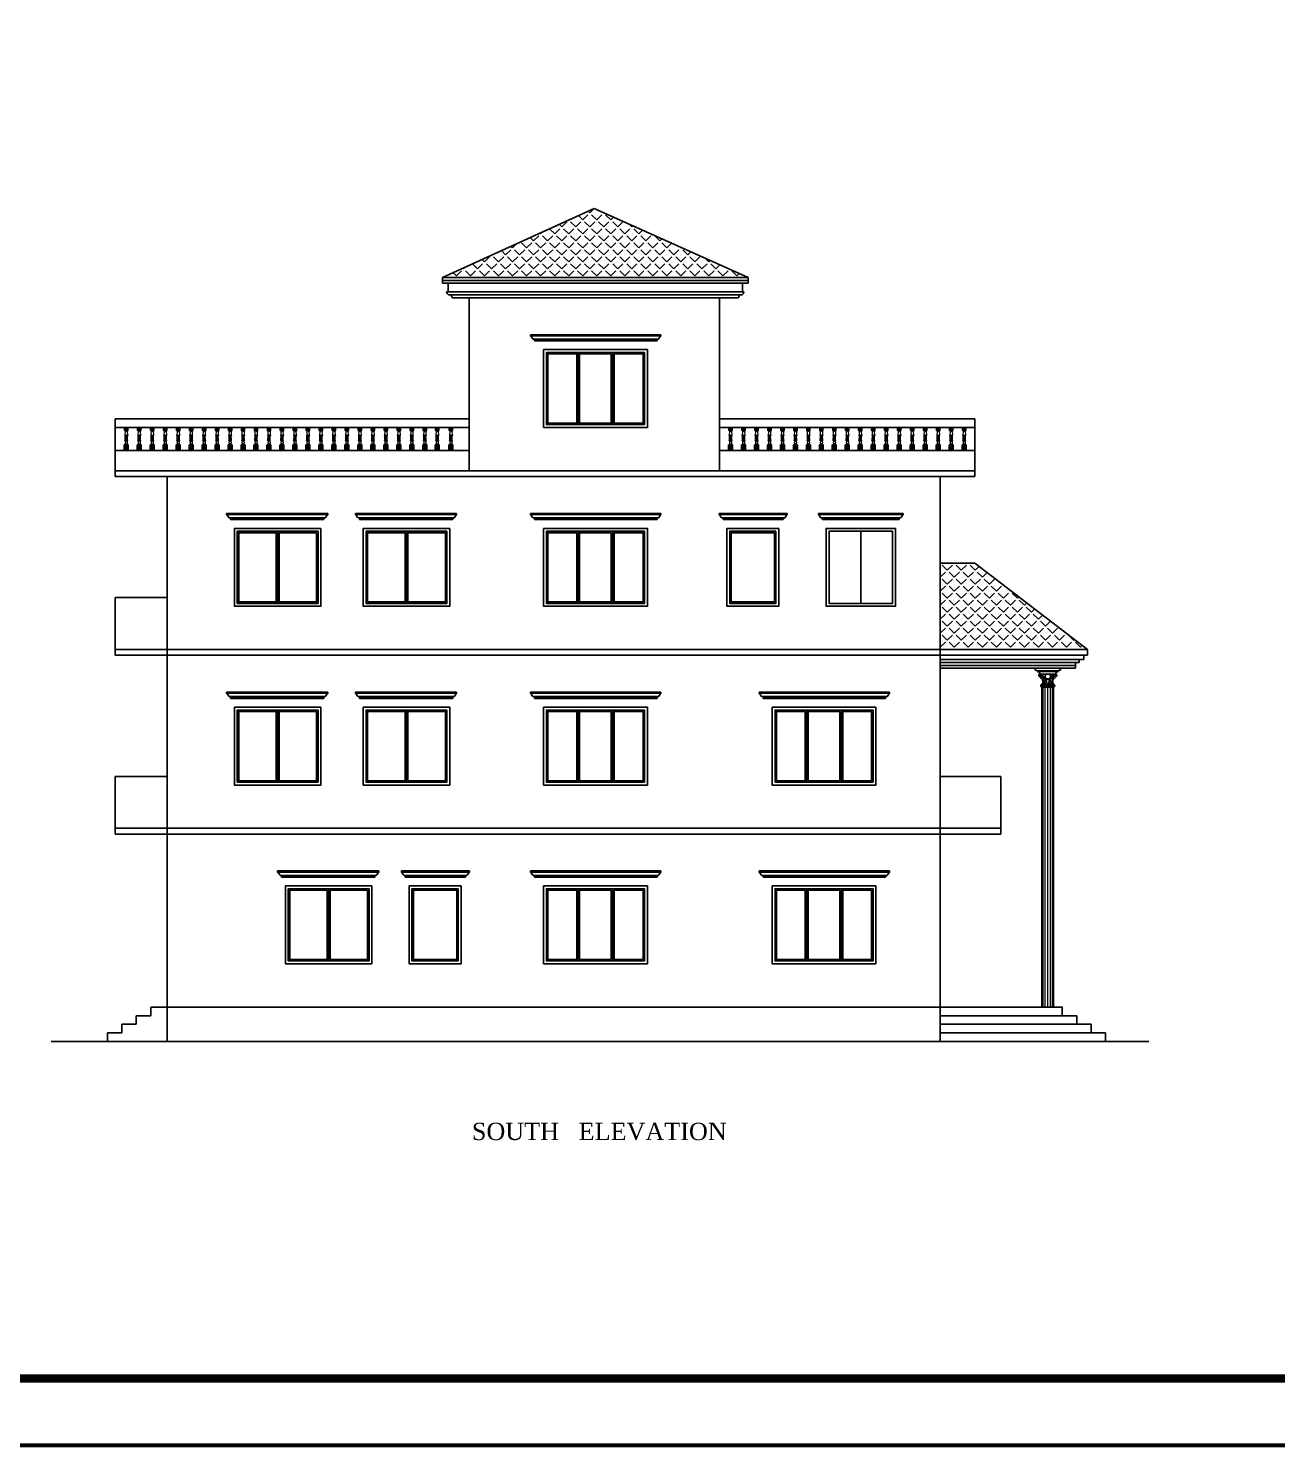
# Model space of a CAD drawing. Header units: inches. Extents: x 108286 to 1018414, y -1240248 to 57686.
# Drawn here: x 507718 to 508584, y -617441 to -616458 of the extents above; entities that cross this region are included whole.
import ezdxf

# ---------------------------------------------------------------- set-up
doc = ezdxf.new("R2010")
doc.units = ezdxf.units.IN
doc.header["$MEASUREMENT"] = 0
doc.linetypes.add('ACAD_ISO03W100', pattern=[30, 12, -18])
for name, color, linetype, lineweight in [('CORNICE', 150, 'Continuous', 20), ('ELEVATION', 31, 'Continuous', 25), ('HATCH', 255, 'Continuous', 18), ('plan elevation', 11, 'Continuous', 25), ('SHEETS', 7, 'Continuous', 60), ('TEXT', 231, 'Continuous', 20), ('win_in', 161, 'Continuous', 20)]:
    doc.layers.add(name, color=color, linetype=linetype, lineweight=lineweight)
doc.layers.add('exwall', color=1, linetype='Continuous')
doc.layers.add('Layer1', color=150, linetype='Continuous')
doc.styles.add('7 INCH str', font='times.ttf', dxfattribs={"height": 6})
pattern_1 = [(45, (931.701, -7233.915), (-4.86135912, 4.86135912), [5, -1.875]), (135, (931.701, -7233.915), (-4.86135912, -4.86135912), [5, -1.875])]

# ---------------------------------------------------------------- blocks, each defined once
blk = doc.blocks.new('handrail small')
at = {"linetype": 'ACAD_ISO03W100'}
for p, q in [((-0.25, 16), (-2.75, 16)), ((-2.75, 14), (-2.75, 16)), ((-2.75, 14), (-0.25, 14)), ((-2.68, 14.24), (-2.68, 15.75)), ((-2.6, 13.75), (-2.6, 14)), ((-2.35, 13.75), (-2.6, 13.75)), ((-2.56, 14.39), (-2.56, 15.63)), ((-1.5, 10.7), (-2.55, 10.7)), ((-1.5, 10.5), (-2.55, 10.5)), ((-2.36, 14.26), (-2.36, 15.79)), ((-2.35, 13.5), (-2.35, 13.75)), ((-2.35, 13.75), (-0.65, 13.75)), ((-2.1, 13.5), (-2.35, 13.5)), ((-2.31, 7), (-2.25, 10.5)), ((-2.24, 10.7), (-2.1, 13.5)), ((-2.17, 14.26), (-2.17, 15.58)), ((-2.17, 7), (-2.12, 10.18)), ((-1.5, 13.75), (-2.1, 13.75)), ((-1.5, 13.5), (-2.1, 13.5)), ((-1.98, 7), (-1.93, 9.94)), ((-1.92, 14.36), (-1.92, 15.52)), ((-1.73, 14.26), (-1.73, 15.58)), ((-1.51, 14.14), (-1.51, 15.75)), ((-1.5, 13.5), (-0.9, 13.5)), ((-1.5, 10.7), (-0.45, 10.7)), ((-1.5, 10.5), (-0.45, 10.5)), ((-1.27, 14.36), (-1.27, 15.6)), ((-1.24, 7), (-1.26, 9.96)), ((-1.08, 14.36), (-1.08, 15.52)), ((-0.9, 13.5), (-0.65, 13.5)), ((-0.9, 13.5), (-0.76, 10.7)), ((-0.83, 7), (-0.88, 9.89)), ((-0.83, 14.26), (-0.83, 15.58)), ((-0.69, 7), (-0.75, 10.5)), ((-0.65, 13.5), (-0.65, 13.75)), ((-0.65, 13.75), (-0.4, 13.75)), ((-0.64, 14.26), (-0.64, 15.79)), ((-0.44, 14.39), (-0.44, 15.63)), ((-0.4, 13.75), (-0.4, 14)), ((-0.32, 14.24), (-0.32, 15.75)), ((-0.25, 14), (-0.25, 16)), ((-3, 0), (-3, 4)), ((-3, 4), (0, 4)), ((-3, 0), (0, 0)), ((-2.5, 6.8), (-2.5, 7)), ((-2.5, 7), (-0.5, 7)), ((-2.5, 6.8), (-0.5, 6.8)), ((-2.5, 4.5), (-0.5, 4.5)), ((-2.5, 4), (-2.5, 4.5)), ((-1.77, 0.35), (-1.77, 3.85)), ((-1.76, 7), (-1.74, 9.6)), ((-1.02, 7), (-1.06, 9.82)), ((-0.5, 6.8), (-0.5, 7)), ((-0.5, 4), (-0.5, 4.5)), ((0, 0), (0, 4))]:
    blk.add_line(p, q, dxfattribs=at)
at = {"linetype": 'ACAD_ISO03W100', "lineweight": 9}
for p, q in [((-1.5, 9.92), (-1.5, 7)), ((-2.86, 0.75), (-2.86, 2.91)), ((-2.7, 0.69), (-2.7, 2.47)), ((-2.48, 0.47), (-2.48, 2.91)), ((-2.32, 0.2), (-2.32, 3.23)), ((-2.1, 0.36), (-2.1, 3.56)), ((-1.93, 0.37), (-1.93, 3.84)), ((-1.5, 0.14), (-1.5, 3.87)), ((-1.23, 0.3), (-1.23, 3.83)), ((-1.07, 0.28), (-1.07, 3.84)), ((-0.9, 0.26), (-0.9, 3.56)), ((-0.68, 0.2), (-0.68, 3.23)), ((-0.52, 0.47), (-0.52, 2.91)), ((-0.3, 0.69), (-0.3, 2.47)), ((-0.14, 0.75), (-0.14, 2.91))]:
    blk.add_line(p, q, dxfattribs=at)
at = {"linetype": 'ACAD_ISO03W100'}
for centre, radius, start, end in [((-2.55, 10.6), 0.1, 90, 270), ((-0.45, 10.6), 0.1, 270, 90), ((-2.94, 6.42), 1.06, 300.6415, 21.17152), ((-1.28, 5.61), 1.13, 185.43412, 258.5403), ((-1.72, 5.61), 1.13, 281.4597, 354.56588), ((-0.06, 6.42), 1.06, 158.82848, 239.3585)]:
    blk.add_arc(centre, radius, start, end, dxfattribs=at)

msp = doc.modelspace()

# ---------------------------------------------------------------- hatches: boundary and pattern name
at = {"layer": 'exwall', "ltscale": 15}
h = msp.add_hatch(dxfattribs=at)
h.set_pattern_fill('ANGLE', color=46, scale=25, angle=45, style=0)
h.set_pattern_definition(pattern_1)
h.paths.add_polyline_path([(508110.7, -616582.75), (508005.38, -616630.75), (508076.36, -616630.75), (508217.52, -616630.75)])
h = msp.add_hatch(dxfattribs=at)
h.set_pattern_fill('ANGLE', color=46, scale=25, angle=45, style=0)
h.set_pattern_definition(pattern_1)
h.paths.add_polyline_path([(508374.62, -616828.75), (508350.62, -616828.75), (508350.62, -616888.75), (508452.72, -616888.75)])

# ---------------------------------------------------------------- linework, layer by layer
at = {"layer": 'CORNICE'}
for p, q in [((508157, -616671.38), (508066.49, -616671.38)), ((508154.75, -616673.4), (508068.75, -616673.4)), ((508154.75, -616673.9), (508069.25, -616673.9)), ((507925.94, -616795.38), (507855.81, -616795.38)), ((507923.68, -616797.4), (507858.07, -616797.4)), ((507923.68, -616797.9), (507858.07, -616797.9)), ((508015.31, -616795.38), (507945.18, -616795.38)), ((508013.05, -616797.4), (507947.44, -616797.4)), ((508013.05, -616797.9), (507947.44, -616797.9)), ((508157, -616795.38), (508066.49, -616795.38)), ((508154.75, -616797.4), (508068.75, -616797.4)), ((508154.75, -616797.9), (508069.25, -616797.9)), ((508244.55, -616795.38), (508197.29, -616795.38)), ((508242.3, -616797.4), (508199.55, -616797.4)), ((508242.29, -616797.9), (508199.55, -616797.9)), ((508324.95, -616795.38), (508266.14, -616795.38)), ((508322.69, -616797.4), (508268.4, -616797.4)), ((508322.69, -616797.9), (508268.4, -616797.9)), ((507925.94, -616919.38), (507855.81, -616919.38)), ((507923.68, -616921.4), (507858.07, -616921.4)), ((508015.31, -616919.38), (507945.18, -616919.38)), ((508013.05, -616921.4), (507947.44, -616921.4)), ((508157, -616919.38), (508066.49, -616919.38)), ((508154.75, -616921.4), (508068.75, -616921.4)), ((508315.54, -616919.38), (508225.03, -616919.38)), ((508313.28, -616921.4), (508227.29, -616921.4)), ((507923.68, -616921.9), (507858.07, -616921.9)), ((508013.05, -616921.9), (507947.44, -616921.9)), ((508154.75, -616921.9), (508069.25, -616921.9)), ((508313.28, -616921.9), (508227.79, -616921.9)), ((507961.32, -617043.38), (507891.19, -617043.38)), ((507959.06, -617045.4), (507893.45, -617045.4)), ((507959.06, -617045.9), (507893.45, -617045.9)), ((508024.22, -617043.38), (507976.96, -617043.38)), ((508021.97, -617045.4), (507979.22, -617045.4)), ((508021.97, -617045.9), (507979.22, -617045.9)), ((508157, -617043.38), (508066.49, -617043.38)), ((508154.75, -617045.4), (508068.75, -617045.4)), ((508154.75, -617045.9), (508069.25, -617045.9)), ((508315.54, -617043.38), (508225.03, -617043.38)), ((508313.28, -617045.4), (508227.29, -617045.4)), ((508313.28, -617045.9), (508227.79, -617045.9))]:
    msp.add_line(p, q, dxfattribs=at)
at = {"layer": 'ELEVATION', "linetype": 'Continuous'}
for p, q in [((508157, -616670.38), (508066.49, -616670.38)), ((508066.49, -616671.38), (508066.49, -616670.38)), ((508066.49, -616671.38), (508066.49, -616670.38)), ((508068.75, -616673.4), (508068.75, -616673.9)), ((508069.25, -616673.9), (508068.75, -616673.9)), ((508069.25, -616673.9), (508069.25, -616674.65)), ((508069.25, -616674.65), (508154.25, -616674.65)), ((508153.5, -616674.65), (508154.25, -616674.65)), ((508154.25, -616673.9), (508154.75, -616673.9)), ((508154.25, -616673.9), (508154.25, -616674.65)), ((508154.75, -616673.4), (508154.75, -616673.9)), ((508157, -616671.38), (508157, -616670.38)), ((508157, -616671.38), (508157, -616670.38)), ((507925.94, -616794.38), (507855.81, -616794.38)), ((507855.81, -616795.38), (507855.81, -616794.38)), ((507855.81, -616795.38), (507855.81, -616794.38)), ((507858.07, -616797.4), (507858.07, -616797.9)), ((507858.57, -616797.9), (507858.07, -616797.9)), ((507858.57, -616797.9), (507858.57, -616798.65)), ((507858.57, -616798.65), (507923.18, -616798.65)), ((507922.44, -616798.65), (507923.18, -616798.65)), ((507923.18, -616797.9), (507923.68, -616797.9)), ((507923.18, -616797.9), (507923.18, -616798.65)), ((507923.68, -616797.4), (507923.68, -616797.9)), ((507925.94, -616795.38), (507925.94, -616794.38)), ((507925.94, -616795.38), (507925.94, -616794.38)), ((508015.31, -616794.38), (507945.18, -616794.38)), ((507945.18, -616795.38), (507945.18, -616794.38)), ((507945.18, -616795.38), (507945.18, -616794.38)), ((507947.44, -616797.4), (507947.44, -616797.9)), ((507947.94, -616797.9), (507947.44, -616797.9)), ((507947.94, -616797.9), (507947.94, -616798.65)), ((507947.94, -616798.65), (508012.55, -616798.65)), ((508011.81, -616798.65), (508012.55, -616798.65)), ((508012.55, -616797.9), (508013.05, -616797.9)), ((508012.55, -616797.9), (508012.55, -616798.65)), ((508013.05, -616797.4), (508013.05, -616797.9)), ((508015.31, -616795.38), (508015.31, -616794.38)), ((508015.31, -616795.38), (508015.31, -616794.38)), ((508157, -616794.38), (508066.49, -616794.38)), ((508066.49, -616795.38), (508066.49, -616794.38)), ((508066.49, -616795.38), (508066.49, -616794.38)), ((508068.75, -616797.4), (508068.75, -616797.9)), ((508069.25, -616797.9), (508068.75, -616797.9)), ((508069.25, -616797.9), (508069.25, -616798.65)), ((508069.25, -616798.65), (508154.25, -616798.65)), ((508153.5, -616798.65), (508154.25, -616798.65)), ((508154.25, -616797.9), (508154.75, -616797.9)), ((508154.25, -616797.9), (508154.25, -616798.65)), ((508154.75, -616797.4), (508154.75, -616797.9)), ((508157, -616795.38), (508157, -616794.38)), ((508157, -616795.38), (508157, -616794.38)), ((508244.55, -616794.38), (508197.29, -616794.38)), ((508197.29, -616795.38), (508197.29, -616794.38)), ((508197.29, -616795.38), (508197.29, -616794.38)), ((508199.55, -616797.4), (508199.55, -616797.9)), ((508200.05, -616797.9), (508199.55, -616797.9)), ((508200.05, -616797.9), (508200.05, -616798.65)), ((508200.05, -616798.65), (508241.79, -616798.65)), ((508241.05, -616798.65), (508241.79, -616798.65)), ((508241.79, -616797.9), (508242.29, -616797.9)), ((508241.79, -616797.9), (508241.79, -616798.65)), ((508242.29, -616797.4), (508242.29, -616797.9)), ((508244.55, -616795.38), (508244.55, -616794.38)), ((508244.55, -616795.38), (508244.55, -616794.38)), ((508324.95, -616794.38), (508266.14, -616794.38)), ((508266.14, -616795.38), (508266.14, -616794.38)), ((508266.14, -616795.38), (508266.14, -616794.38)), ((508268.4, -616797.4), (508268.4, -616797.9)), ((508268.9, -616797.9), (508268.4, -616797.9)), ((508268.9, -616797.9), (508268.9, -616798.65)), ((508268.9, -616798.65), (508322.19, -616798.65)), ((508321.45, -616798.65), (508322.19, -616798.65)), ((508322.19, -616797.9), (508322.69, -616797.9)), ((508322.19, -616797.9), (508322.19, -616798.65)), ((508322.69, -616797.4), (508322.69, -616797.9)), ((508324.95, -616795.38), (508324.95, -616794.38)), ((508324.95, -616795.38), (508324.95, -616794.38)), ((507925.94, -616918.38), (507855.81, -616918.38)), ((507855.81, -616919.38), (507855.81, -616918.38)), ((507855.81, -616919.38), (507855.81, -616918.38)), ((507858.07, -616921.4), (507858.07, -616921.9)), ((507923.68, -616921.4), (507923.68, -616921.9)), ((507925.94, -616919.38), (507925.94, -616918.38)), ((507925.94, -616919.38), (507925.94, -616918.38)), ((508015.31, -616918.38), (507945.18, -616918.38)), ((507945.18, -616919.38), (507945.18, -616918.38)), ((507945.18, -616919.38), (507945.18, -616918.38)), ((507947.44, -616921.4), (507947.44, -616921.9)), ((508013.05, -616921.4), (508013.05, -616921.9)), ((508015.31, -616919.38), (508015.31, -616918.38)), ((508015.31, -616919.38), (508015.31, -616918.38)), ((508157, -616918.38), (508066.49, -616918.38)), ((508066.49, -616919.38), (508066.49, -616918.38)), ((508066.49, -616919.38), (508066.49, -616918.38)), ((508068.75, -616921.4), (508068.75, -616921.9)), ((508154.75, -616921.4), (508154.75, -616921.9)), ((508157, -616919.38), (508157, -616918.38)), ((508157, -616919.38), (508157, -616918.38)), ((508315.54, -616918.38), (508225.03, -616918.38)), ((508225.03, -616919.38), (508225.03, -616918.38)), ((508225.03, -616919.38), (508225.03, -616918.38)), ((508227.29, -616921.4), (508227.29, -616921.9)), ((508313.28, -616921.4), (508313.28, -616921.9)), ((508315.54, -616919.38), (508315.54, -616918.38)), ((508315.54, -616919.38), (508315.54, -616918.38)), ((507858.57, -616921.9), (507858.07, -616921.9)), ((507858.57, -616921.9), (507858.57, -616922.65)), ((507858.57, -616922.65), (507923.18, -616922.65)), ((507922.44, -616922.65), (507923.18, -616922.65)), ((507923.18, -616921.9), (507923.68, -616921.9)), ((507923.18, -616921.9), (507923.18, -616922.65)), ((507947.94, -616921.9), (507947.44, -616921.9)), ((507947.94, -616921.9), (507947.94, -616922.65)), ((507947.94, -616922.65), (508012.55, -616922.65)), ((508011.81, -616922.65), (508012.55, -616922.65)), ((508012.55, -616921.9), (508013.05, -616921.9)), ((508012.55, -616921.9), (508012.55, -616922.65)), ((508069.25, -616921.9), (508068.75, -616921.9)), ((508069.25, -616921.9), (508069.25, -616922.65)), ((508069.25, -616922.65), (508154.25, -616922.65)), ((508153.5, -616922.65), (508154.25, -616922.65)), ((508154.25, -616921.9), (508154.75, -616921.9)), ((508154.25, -616921.9), (508154.25, -616922.65)), ((508227.79, -616921.9), (508227.29, -616921.9)), ((508227.79, -616921.9), (508227.79, -616922.65)), ((508227.79, -616922.65), (508312.78, -616922.65)), ((508312.04, -616922.65), (508312.78, -616922.65)), ((508312.78, -616921.9), (508313.28, -616921.9)), ((508312.78, -616921.9), (508312.78, -616922.65)), ((507961.32, -617042.38), (507891.19, -617042.38)), ((507891.19, -617043.38), (507891.19, -617042.38)), ((507891.19, -617043.38), (507891.19, -617042.38)), ((507893.45, -617045.4), (507893.45, -617045.9)), ((507893.95, -617045.9), (507893.45, -617045.9)), ((507893.95, -617045.9), (507893.95, -617046.65)), ((507893.95, -617046.65), (507958.56, -617046.65)), ((507957.82, -617046.65), (507958.56, -617046.65)), ((507958.56, -617045.9), (507959.06, -617045.9)), ((507958.56, -617045.9), (507958.56, -617046.65)), ((507959.06, -617045.4), (507959.06, -617045.9)), ((507961.32, -617043.38), (507961.32, -617042.38)), ((507961.32, -617043.38), (507961.32, -617042.38)), ((508024.22, -617042.38), (507976.96, -617042.38)), ((507976.96, -617043.38), (507976.96, -617042.38)), ((507976.96, -617043.38), (507976.96, -617042.38)), ((507979.22, -617045.4), (507979.22, -617045.9)), ((507979.72, -617045.9), (507979.22, -617045.9)), ((507979.72, -617045.9), (507979.72, -617046.65)), ((507979.72, -617046.65), (508021.47, -617046.65)), ((508020.72, -617046.65), (508021.47, -617046.65)), ((508021.47, -617045.9), (508021.97, -617045.9)), ((508021.47, -617045.9), (508021.47, -617046.65)), ((508021.97, -617045.4), (508021.97, -617045.9)), ((508024.22, -617043.38), (508024.22, -617042.38)), ((508024.22, -617043.38), (508024.22, -617042.38)), ((508157, -617042.38), (508066.49, -617042.38)), ((508066.49, -617043.38), (508066.49, -617042.38)), ((508066.49, -617043.38), (508066.49, -617042.38)), ((508068.75, -617045.4), (508068.75, -617045.9)), ((508069.25, -617045.9), (508068.75, -617045.9)), ((508069.25, -617045.9), (508069.25, -617046.65)), ((508069.25, -617046.65), (508154.25, -617046.65)), ((508153.5, -617046.65), (508154.25, -617046.65)), ((508154.25, -617045.9), (508154.75, -617045.9)), ((508154.25, -617045.9), (508154.25, -617046.65)), ((508154.75, -617045.4), (508154.75, -617045.9)), ((508157, -617043.38), (508157, -617042.38)), ((508157, -617043.38), (508157, -617042.38)), ((508315.54, -617042.38), (508225.03, -617042.38)), ((508225.03, -617043.38), (508225.03, -617042.38)), ((508225.03, -617043.38), (508225.03, -617042.38)), ((508227.29, -617045.4), (508227.29, -617045.9)), ((508227.79, -617045.9), (508227.29, -617045.9)), ((508227.79, -617045.9), (508227.79, -617046.65)), ((508227.79, -617046.65), (508312.78, -617046.65)), ((508312.04, -617046.65), (508312.78, -617046.65)), ((508312.78, -617045.9), (508313.28, -617045.9)), ((508312.78, -617045.9), (508312.78, -617046.65)), ((508313.28, -617045.4), (508313.28, -617045.9)), ((508315.54, -617043.38), (508315.54, -617042.38)), ((508315.54, -617043.38), (508315.54, -617042.38))]:
    msp.add_line(p, q, dxfattribs=at)
for centre, start, end in [((508066.24, -616672.64), 11.637, 78.363), ((508068.75, -616672.12), 191.637, 270), ((508154.75, -616672.12), 270, 348.363), ((508157.26, -616672.64), 101.637, 168.363), ((507855.55, -616796.64), 11.637, 78.363), ((507858.07, -616796.12), 191.637, 270), ((507923.68, -616796.12), 270, 348.363), ((507926.2, -616796.64), 101.637, 168.363), ((507944.92, -616796.64), 11.637, 78.363), ((507947.44, -616796.12), 191.637, 270), ((508013.05, -616796.12), 270, 348.363), ((508015.57, -616796.64), 101.637, 168.363), ((508066.24, -616796.64), 11.637, 78.363), ((508068.75, -616796.12), 191.637, 270), ((508154.75, -616796.12), 270, 348.363), ((508157.26, -616796.64), 101.637, 168.363), ((508197.03, -616796.64), 11.637, 78.363), ((508199.55, -616796.12), 191.637, 270), ((508242.29, -616796.12), 270, 348.363), ((508244.81, -616796.64), 101.637, 168.363), ((508265.88, -616796.64), 11.637, 78.363), ((508268.4, -616796.12), 191.637, 270), ((508322.69, -616796.12), 270, 348.363), ((508325.21, -616796.64), 101.637, 168.363), ((507855.55, -616920.64), 11.637, 78.363), ((507858.07, -616920.12), 191.637, 270), ((507923.68, -616920.12), 270, 348.363), ((507926.2, -616920.64), 101.637, 168.363), ((507944.92, -616920.64), 11.637, 78.363), ((507947.44, -616920.12), 191.637, 270), ((508013.05, -616920.12), 270, 348.363), ((508015.57, -616920.64), 101.637, 168.363), ((508066.24, -616920.64), 11.637, 78.363), ((508068.75, -616920.12), 191.637, 270), ((508154.75, -616920.12), 270, 348.363), ((508157.26, -616920.64), 101.637, 168.363), ((508224.77, -616920.64), 11.637, 78.363), ((508227.29, -616920.12), 191.637, 270), ((508313.28, -616920.12), 270, 348.363), ((508315.8, -616920.64), 101.637, 168.363), ((507890.93, -617044.64), 11.637, 78.363), ((507893.45, -617044.12), 191.637, 270), ((507959.06, -617044.12), 270, 348.363), ((507961.58, -617044.64), 101.637, 168.363), ((507976.7, -617044.64), 11.637, 78.363), ((507979.22, -617044.12), 191.637, 270), ((508021.97, -617044.12), 270, 348.363), ((508024.48, -617044.64), 101.637, 168.363), ((508066.24, -617044.64), 11.637, 78.363), ((508068.75, -617044.12), 191.637, 270), ((508154.75, -617044.12), 270, 348.363), ((508157.26, -617044.64), 101.637, 168.363), ((508224.77, -617044.64), 11.637, 78.363), ((508227.29, -617044.12), 191.637, 270), ((508313.28, -617044.12), 270, 348.363), ((508315.8, -617044.64), 101.637, 168.363)]:
    msp.add_arc(centre, 1.29, start, end, dxfattribs=at)
at = {"layer": 'exwall', "color": 7, "ltscale": 15}
for p, q in [((508110.7, -616582.75), (508005.38, -616630.75)), ((508110.7, -616582.75), (508217.52, -616630.75)), ((508076.36, -616630.75), (508005.38, -616630.75)), ((508005.38, -616634.75), (508005.38, -616630.75)), ((508217.52, -616632.75), (508005.38, -616632.75)), ((508076.36, -616632.75), (508005.38, -616632.75)), ((508217.52, -616634.75), (508005.38, -616634.75)), ((508076.36, -616634.75), (508005.38, -616634.75)), ((508009.33, -616640.75), (508009.33, -616634.75)), ((508217.52, -616630.75), (508014.82, -616630.75)), ((508213.57, -616640.75), (508213.57, -616634.75)), ((508217.52, -616634.75), (508217.52, -616630.75)), ((508214.52, -616640.75), (508008.38, -616640.75)), ((508214.52, -616640.75), (508008.38, -616640.75)), ((508076.36, -616640.75), (508008.38, -616640.75)), ((508213.14, -616642.75), (508009.76, -616642.75)), ((508076.36, -616642.75), (508009.76, -616642.75)), ((508210.34, -616644.75), (508012.56, -616644.75)), ((508210.34, -616644.75), (508022, -616644.75)), ((508023.87, -616644.75), (508023.87, -616764.75)), ((508197.62, -616644.75), (508197.62, -616764.75)), ((507838.62, -616728.75), (507778.62, -616728.75)), ((507778.62, -616768.75), (507778.62, -616728.75)), ((508023.87, -616728.75), (507814.62, -616728.75)), ((508374.62, -616728.75), (508197.62, -616728.75)), ((508374.62, -616768.75), (508374.62, -616728.75)), ((507778.62, -616734.75), (508023.87, -616734.75)), ((508197.62, -616734.75), (508374.62, -616734.75)), ((507778.62, -616750.75), (508023.87, -616750.75)), ((508197.62, -616750.75), (508374.62, -616750.75)), ((508374.62, -616764.75), (507778.62, -616764.75)), ((508374.62, -616768.75), (507778.62, -616768.75)), ((507814.62, -617016.75), (507814.62, -616768.75)), ((508350.62, -617160.75), (508350.62, -616768.75)), ((508374.62, -616828.75), (508350.62, -616828.75)), ((508374.62, -616828.75), (508452.72, -616888.75)), ((507814.62, -616852.75), (507778.62, -616852.75)), ((507778.62, -616892.75), (507778.62, -616852.75)), ((508452.72, -616888.75), (507778.62, -616888.75)), ((508197.46, -616888.75), (508024.35, -616888.75)), ((508452.72, -616892.75), (508452.72, -616888.75)), ((508452.72, -616892.75), (507778.62, -616892.75)), ((507814.62, -616976.75), (507814.62, -616892.75)), ((508450.11, -616895.75), (508350.62, -616895.75)), ((508446.86, -616897.75), (508350.62, -616897.75)), ((508444.31, -616899.75), (508350.62, -616899.75)), ((508444.31, -616901.75), (508350.62, -616901.75)), ((508444.31, -616897.75), (508444.31, -616899.75)), ((508444.31, -616899.75), (508444.31, -616901.75)), ((508446.86, -616895.75), (508446.86, -616897.75)), ((508450.11, -616892.75), (508450.11, -616895.75)), ((507814.62, -616976.75), (507778.62, -616976.75)), ((507778.62, -617016.75), (507778.62, -616976.75)), ((508392.62, -616976.75), (508350.62, -616976.75)), ((508392.62, -617016.75), (508392.62, -616976.75)), ((508350.62, -617012.75), (507778.62, -617012.75)), ((508350.62, -617016.75), (507778.62, -617016.75)), ((507814.62, -617160.75), (507814.62, -617016.75)), ((508392.62, -617012.75), (508192.52, -617012.75)), ((508392.62, -617016.75), (508192.52, -617016.75)), ((508435.26, -617136.75), (507803.16, -617136.75)), ((507803.16, -617142.75), (507803.16, -617136.75)), ((507803.16, -617136.75), (507803.16, -617142.75)), ((508435.26, -617136.71), (508435.26, -617142.75)), ((507793.16, -617142.75), (507793.16, -617148.75)), ((507793.16, -617142.75), (507803.16, -617142.75)), ((508445.26, -617142.75), (508350.62, -617142.75)), ((508445.26, -617142.75), (508445.26, -617148.75)), ((507773.16, -617154.75), (507773.16, -617160.75)), ((507773.16, -617154.75), (507783.16, -617154.75)), ((507783.16, -617148.75), (507783.16, -617154.75)), ((507783.16, -617148.75), (507793.16, -617148.75)), ((508455.26, -617148.75), (508350.62, -617148.75)), ((508465.26, -617154.75), (508350.62, -617154.75)), ((508455.26, -617148.75), (508455.26, -617154.75)), ((508465.26, -617154.75), (508465.26, -617160.75)), ((508495.29, -617160.75), (507734.14, -617160.75))]:
    msp.add_line(p, q, dxfattribs=at)
at = {"layer": 'exwall', "color": 3, "ltscale": 15}
for p, q in [((508197.62, -616644.75), (508023.87, -616644.75)), ((508392.62, -616976.75), (508350.62, -616976.75))]:
    msp.add_line(p, q, dxfattribs=at)
at = {"layer": 'exwall', "color": 27, "ltscale": 15}
for p, q in [((508147.53, -616680.75), (508075.53, -616680.75)), ((508075.53, -616734.75), (508075.53, -616680.75)), ((508147.53, -616680.75), (508075.53, -616680.75)), ((508075.53, -616734.75), (508075.53, -616680.75)), ((508147.53, -616734.75), (508147.53, -616680.75)), ((508147.53, -616680.75), (508147.53, -616734.75)), ((508147.53, -616734.75), (508075.53, -616734.75)), ((508147.53, -616734.75), (508075.53, -616734.75)), ((507861.18, -616858.75), (507861.18, -616804.75)), ((507921.18, -616804.75), (507861.18, -616804.75)), ((507921.18, -616858.75), (507921.18, -616804.75)), ((507950.55, -616858.75), (507950.55, -616804.75)), ((508010.55, -616804.75), (507950.55, -616804.75)), ((508010.55, -616858.75), (508010.55, -616804.75)), ((508147.53, -616804.75), (508075.53, -616804.75)), ((508075.53, -616858.75), (508075.53, -616804.75)), ((508147.53, -616804.75), (508075.53, -616804.75)), ((508075.53, -616858.75), (508075.53, -616804.75)), ((508147.53, -616858.75), (508147.53, -616804.75)), ((508147.53, -616804.75), (508147.53, -616858.75)), ((508202.66, -616858.75), (508202.66, -616804.75)), ((508202.66, -616804.75), (508238.66, -616804.75)), ((508271.51, -616858.75), (508271.51, -616804.75)), ((508271.51, -616804.75), (508319.51, -616804.75)), ((508271.51, -616804.75), (508271.51, -616858.75)), ((508319.51, -616858.75), (508319.51, -616804.75)), ((507921.18, -616858.75), (507861.18, -616858.75)), ((508010.55, -616858.75), (507950.55, -616858.75)), ((508147.53, -616858.75), (508075.53, -616858.75)), ((508147.53, -616858.75), (508075.53, -616858.75)), ((508271.51, -616858.75), (508319.51, -616858.75)), ((507861.18, -616982.75), (507861.18, -616928.75)), ((507921.18, -616928.75), (507861.18, -616928.75)), ((507921.18, -616982.75), (507921.18, -616928.75)), ((507950.55, -616982.75), (507950.55, -616928.75)), ((508010.55, -616928.75), (507950.55, -616928.75)), ((508010.55, -616982.75), (508010.55, -616928.75)), ((508147.53, -616928.75), (508075.53, -616928.75)), ((508075.53, -616982.75), (508075.53, -616928.75)), ((508147.53, -616928.75), (508075.53, -616928.75)), ((508075.53, -616982.75), (508075.53, -616928.75)), ((508147.53, -616982.75), (508147.53, -616928.75)), ((508147.53, -616928.75), (508147.53, -616982.75)), ((508306.06, -616928.75), (508234.06, -616928.75)), ((508234.06, -616982.75), (508234.06, -616928.75)), ((508306.06, -616928.75), (508306.06, -616982.75)), ((507921.18, -616982.75), (507861.18, -616982.75)), ((508010.55, -616982.75), (507950.55, -616982.75)), ((508147.53, -616982.75), (508075.53, -616982.75)), ((508147.53, -616982.75), (508075.53, -616982.75)), ((508306.06, -616982.75), (508234.06, -616982.75)), ((507982.33, -617052.75), (507982.33, -617106.75)), ((507982.33, -617052.75), (508018.33, -617052.75)), ((507982.33, -617106.75), (507982.33, -617052.75)), ((507982.33, -617052.75), (508018.33, -617052.75)), ((508018.33, -617052.75), (508018.33, -617106.75)), ((508147.53, -617052.75), (508075.53, -617052.75)), ((508075.53, -617106.75), (508075.53, -617052.75)), ((508147.53, -617052.75), (508075.53, -617052.75)), ((508075.53, -617106.75), (508075.53, -617052.75)), ((508147.53, -617106.75), (508147.53, -617052.75)), ((508147.53, -617052.75), (508147.53, -617106.75)), ((508306.06, -617052.75), (508234.06, -617052.75)), ((508234.06, -617106.75), (508234.06, -617052.75)), ((508306.06, -617052.75), (508306.06, -617106.75)), ((507982.33, -617106.75), (508018.33, -617106.75)), ((508147.53, -617106.75), (508075.53, -617106.75)), ((508147.53, -617106.75), (508075.53, -617106.75)), ((508306.06, -617106.75), (508234.06, -617106.75))]:
    msp.add_line(p, q, dxfattribs=at)
at = {"layer": 'exwall', "color": 7, "ltscale": 15}
for points in [[(508009.76, -616642.75), (508009.38, -616642.24), (508008.85, -616642.53), (508008.38, -616640.75)], [(508011.38, -616642.75), (508011.71, -616643.78), (508012.03, -616644.8), (508012.65, -616644.75)], [(508211.52, -616642.75), (508211.19, -616643.78), (508210.86, -616644.8), (508210.25, -616644.75)], [(508213.14, -616642.75), (508213.51, -616642.24), (508214.05, -616642.53), (508214.52, -616640.75)]]:
    msp.add_open_spline(points, degree=3, dxfattribs=at)
at = {"layer": 'HATCH'}
for p, q in [((508422.06, -617136.71), (508422.06, -616914.79)), ((508423.41, -617136.71), (508423.41, -616914.79)), ((508425.21, -617136.71), (508425.21, -616914.79)), ((508427.01, -617136.71), (508427.01, -616914.79)), ((508428.36, -617136.71), (508428.36, -616914.79))]:
    msp.add_line(p, q, dxfattribs=at)
for points in [[(508420.2, -616907.49), (508421.18, -616907.57), (508421.65, -616908.09), (508421.94, -616908.47), (508422.18, -616909.52), (508422.37, -616910.61), (508422.27, -616911.37), (508422.32, -616912.04), (508422.56, -616912.56), (508422.7, -616912.94), (508422.75, -616912.99)], [(508420.2, -616907.49), (508421.18, -616907.57), (508421.65, -616908.09), (508421.94, -616908.47), (508422.18, -616909.52), (508422.37, -616910.61), (508422.27, -616911.37), (508422.32, -616912.04), (508422.56, -616912.56), (508422.7, -616912.94), (508422.75, -616912.99)], [(508423.75, -616910.61), (508423.27, -616910.42), (508422.84, -616910.61), (508422.46, -616911.09), (508422.46, -616911.71), (508422.51, -616912.04), (508422.7, -616912.32), (508422.99, -616912.75), (508423.18, -616912.9), (508423.23, -616912.9), (508423.25, -616912.99)], [(508423.75, -616910.61), (508423.27, -616910.42), (508422.85, -616910.61), (508422.46, -616911.09), (508422.46, -616911.71), (508422.51, -616912.04), (508422.7, -616912.32), (508422.99, -616912.75), (508423.18, -616912.9), (508423.23, -616912.9), (508423.25, -616912.99)], [(508423.58, -616911.03), (508423.28, -616910.91), (508423.13, -616910.98), (508422.91, -616911.25), (508422.91, -616911.67), (508422.94, -616911.87), (508423.08, -616912.08), (508423.32, -616912.44), (508423.63, -616912.67), (508423.69, -616912.87)], [(508423.58, -616911.03), (508423.28, -616910.91), (508423.13, -616910.98), (508422.91, -616911.25), (508422.91, -616911.67), (508422.94, -616911.87), (508423.08, -616912.08), (508423.32, -616912.44), (508423.63, -616912.67), (508423.69, -616912.87)], [(508426.65, -616910.61), (508427.13, -616910.42), (508427.56, -616910.61), (508427.94, -616911.09), (508427.94, -616911.71), (508427.89, -616912.04), (508427.7, -616912.32), (508427.41, -616912.75), (508427.22, -616912.9), (508427.17, -616912.9), (508427.15, -616912.99)], [(508426.65, -616910.61), (508427.13, -616910.42), (508427.56, -616910.61), (508427.94, -616911.09), (508427.94, -616911.71), (508427.89, -616912.04), (508427.7, -616912.32), (508427.41, -616912.75), (508427.22, -616912.9), (508427.17, -616912.9), (508427.15, -616912.99)], [(508426.82, -616911.03), (508427.12, -616910.91), (508427.27, -616910.98), (508427.49, -616911.25), (508427.49, -616911.67), (508427.46, -616911.87), (508427.32, -616912.08), (508427.08, -616912.44), (508426.77, -616912.67), (508426.71, -616912.87)], [(508426.82, -616911.03), (508427.12, -616910.91), (508427.27, -616910.98), (508427.49, -616911.25), (508427.49, -616911.67), (508427.46, -616911.87), (508427.32, -616912.08), (508427.08, -616912.44), (508426.77, -616912.67), (508426.71, -616912.87)], [(508430.2, -616907.49), (508429.22, -616907.57), (508428.75, -616908.09), (508428.46, -616908.47), (508428.22, -616909.52), (508428.03, -616910.61), (508428.13, -616911.37), (508428.08, -616912.04), (508427.84, -616912.56), (508427.7, -616912.94), (508427.65, -616912.99)], [(508430.2, -616907.49), (508429.22, -616907.57), (508428.75, -616908.09), (508428.46, -616908.47), (508428.22, -616909.52), (508428.03, -616910.61), (508428.13, -616911.37), (508428.08, -616912.04), (508427.84, -616912.56), (508427.7, -616912.94), (508427.65, -616912.99)]]:
    msp.add_lwpolyline(points, dxfattribs=at)
msp.add_circle((508425.2, -616907.45), 1.66, dxfattribs=at)
msp.add_circle((508425.2, -616907.45), 1.66, dxfattribs=at)
for centre, radius, start, end in [((508419.8, -616906.7), 0.9, 90, 0.72763), ((508419.8, -616906.7), 0.45, 47.80287, 270), ((508419.8, -616906.7), 0.45, 47.80287, 270), ((508417.05, -616912.98), 7.7, 359.9354, 69.08165), ((508417.06, -616912.98), 7.7, 359.9354, 69.08165), ((508416.89, -616913.04), 7.41, 0.26478, 64.31571), ((508416.89, -616913.04), 7.41, 0.26478, 64.31571), ((508425.2, -616907.45), 2.11, 168.03667, 11.96333), ((508425.2, -616907.45), 2.11, 168.03667, 11.96333), ((508433.68, -616913.09), 8.03, 114.69859, 179.30389), ((508433.68, -616913.09), 8.03, 114.69859, 179.30389), ((508433.51, -616913.04), 7.41, 115.68429, 179.73522), ((508433.51, -616913.04), 7.41, 115.68429, 179.73522), ((508428.05, -616907.04), 1.24, 25.00319, 196.3819), ((508428.05, -616907.04), 1.24, 25.00319, 196.3819), ((508428.15, -616907.03), 0.887, 24.37471, 197.14737), ((508428.15, -616907.03), 0.887, 24.37471, 197.14737), ((508430.6, -616906.7), 0.45, 270, 132.19713), ((508430.6, -616906.7), 0.45, 270, 132.19713)]:
    msp.add_arc(centre, radius, start, end, dxfattribs=at)
at = {"layer": 'Layer1', "color": 167, "ltscale": 15}
for p, q in [((508147.53, -616680.75), (508075.53, -616680.75)), ((508075.53, -616680.75), (508075.53, -616734.75)), ((508147.53, -616734.75), (508147.53, -616680.75)), ((508147.53, -616734.75), (508075.53, -616734.75)), ((507921.18, -616804.75), (507861.18, -616804.75)), ((507861.18, -616858.75), (507861.18, -616804.75)), ((507863.18, -616806.75), (507919.18, -616806.75)), ((507891.18, -616806.75), (507891.18, -616856.75)), ((507921.18, -616858.75), (507921.18, -616804.75)), ((508010.55, -616804.75), (507950.55, -616804.75)), ((507950.55, -616858.75), (507950.55, -616804.75)), ((507952.55, -616806.75), (508008.55, -616806.75)), ((507980.55, -616806.75), (507980.55, -616856.75)), ((508010.55, -616858.75), (508010.55, -616804.75)), ((508147.53, -616804.75), (508075.53, -616804.75)), ((508075.53, -616804.75), (508075.53, -616858.75)), ((508147.53, -616858.75), (508147.53, -616804.75)), ((508238.66, -616858.75), (508238.66, -616804.75)), ((508295.51, -616856.75), (508295.51, -616806.75)), ((508319.51, -616804.75), (508319.51, -616858.75)), ((507921.18, -616858.75), (507861.18, -616858.75)), ((508010.55, -616858.75), (507950.55, -616858.75)), ((508147.53, -616858.75), (508075.53, -616858.75)), ((508202.66, -616858.75), (508238.66, -616858.75)), ((508271.51, -616858.75), (508319.51, -616858.75)), ((507921.18, -616928.75), (507861.18, -616928.75)), ((507861.18, -616982.75), (507861.18, -616928.75)), ((507863.18, -616930.75), (507919.18, -616930.75)), ((507891.18, -616930.75), (507891.18, -616980.75)), ((507921.18, -616982.75), (507921.18, -616928.75)), ((508010.55, -616928.75), (507950.55, -616928.75)), ((507950.55, -616982.75), (507950.55, -616928.75)), ((507952.55, -616930.75), (508008.55, -616930.75)), ((507980.55, -616930.75), (507980.55, -616980.75)), ((508010.55, -616982.75), (508010.55, -616928.75)), ((508147.53, -616928.75), (508075.53, -616928.75)), ((508075.53, -616928.75), (508075.53, -616982.75)), ((508147.53, -616982.75), (508147.53, -616928.75)), ((508306.06, -616928.75), (508234.06, -616928.75)), ((508234.06, -616928.75), (508234.06, -616982.75)), ((508306.06, -616982.75), (508306.06, -616928.75)), ((507921.18, -616982.75), (507861.18, -616982.75)), ((508010.55, -616982.75), (507950.55, -616982.75)), ((508147.53, -616982.75), (508075.53, -616982.75)), ((508306.06, -616982.75), (508234.06, -616982.75)), ((507956.56, -617052.75), (507896.56, -617052.75)), ((507896.56, -617106.75), (507896.56, -617052.75)), ((507898.56, -617054.75), (507954.56, -617054.75)), ((507926.56, -617054.75), (507926.56, -617104.75)), ((507956.56, -617106.75), (507956.56, -617052.75)), ((508018.33, -617106.75), (508018.33, -617052.75)), ((508147.53, -617052.75), (508075.53, -617052.75)), ((508075.53, -617052.75), (508075.53, -617106.75)), ((508147.53, -617106.75), (508147.53, -617052.75)), ((508306.06, -617052.75), (508234.06, -617052.75)), ((508234.06, -617052.75), (508234.06, -617106.75)), ((508306.06, -617106.75), (508306.06, -617052.75)), ((507956.56, -617106.75), (507896.56, -617106.75)), ((507982.33, -617106.75), (508018.33, -617106.75)), ((508147.53, -617106.75), (508075.53, -617106.75)), ((508306.06, -617106.75), (508234.06, -617106.75))]:
    msp.add_line(p, q, dxfattribs=at)
for points in [[(508075.53, -616680.75), (508147.53, -616680.75), (508147.53, -616734.75), (508075.53, -616734.75)], [(508077.53, -616682.75), (508145.53, -616682.75), (508145.53, -616732.75), (508077.53, -616732.75)], [(508099.53, -616682.75), (508077.53, -616682.75), (508077.53, -616732.75), (508099.53, -616732.75)], [(508098.53, -616683.75), (508078.53, -616683.75), (508078.53, -616731.75), (508098.53, -616731.75)], [(508123.53, -616682.75), (508099.53, -616682.75), (508099.53, -616732.75), (508123.53, -616732.75)], [(508122.53, -616683.75), (508100.53, -616683.75), (508100.53, -616731.75), (508122.53, -616731.75)], [(508145.53, -616682.75), (508123.53, -616682.75), (508123.53, -616732.75), (508145.53, -616732.75)], [(508144.53, -616683.75), (508124.53, -616683.75), (508124.53, -616731.75), (508144.53, -616731.75)], [(507921.18, -616804.75), (507861.18, -616804.75), (507861.18, -616858.75), (507921.18, -616858.75)], [(507919.18, -616806.75), (507863.18, -616806.75), (507863.18, -616856.75), (507919.18, -616856.75)], [(507891.18, -616806.75), (507863.18, -616806.75), (507863.18, -616856.75), (507891.18, -616856.75)], [(507890.18, -616807.75), (507864.18, -616807.75), (507864.18, -616855.75), (507890.18, -616855.75)], [(507919.18, -616806.75), (507891.18, -616806.75), (507891.18, -616856.75), (507919.18, -616856.75)], [(507918.18, -616807.75), (507892.18, -616807.75), (507892.18, -616855.75), (507918.18, -616855.75)], [(508010.55, -616804.75), (507950.55, -616804.75), (507950.55, -616858.75), (508010.55, -616858.75)], [(508008.55, -616806.75), (507952.55, -616806.75), (507952.55, -616856.75), (508008.55, -616856.75)], [(507980.55, -616806.75), (507952.55, -616806.75), (507952.55, -616856.75), (507980.55, -616856.75)], [(507979.55, -616807.75), (507953.55, -616807.75), (507953.55, -616855.75), (507979.55, -616855.75)], [(508008.55, -616806.75), (507980.55, -616806.75), (507980.55, -616856.75), (508008.55, -616856.75)], [(508007.55, -616807.75), (507981.55, -616807.75), (507981.55, -616855.75), (508007.55, -616855.75)], [(508075.53, -616804.75), (508147.53, -616804.75), (508147.53, -616858.75), (508075.53, -616858.75)], [(508077.53, -616806.75), (508145.53, -616806.75), (508145.53, -616856.75), (508077.53, -616856.75)], [(508099.53, -616806.75), (508077.53, -616806.75), (508077.53, -616856.75), (508099.53, -616856.75)], [(508098.53, -616807.75), (508078.53, -616807.75), (508078.53, -616855.75), (508098.53, -616855.75)], [(508123.53, -616806.75), (508099.53, -616806.75), (508099.53, -616856.75), (508123.53, -616856.75)], [(508122.53, -616807.75), (508100.53, -616807.75), (508100.53, -616855.75), (508122.53, -616855.75)], [(508145.53, -616806.75), (508123.53, -616806.75), (508123.53, -616856.75), (508145.53, -616856.75)], [(508144.53, -616807.75), (508124.53, -616807.75), (508124.53, -616855.75), (508144.53, -616855.75)], [(508238.66, -616804.75), (508202.66, -616804.75), (508202.66, -616858.75), (508238.66, -616858.75)], [(508236.66, -616806.75), (508204.66, -616806.75), (508204.66, -616856.75), (508236.66, -616856.75)], [(508235.66, -616807.75), (508205.66, -616807.75), (508205.66, -616855.75), (508235.66, -616855.75)], [(508319.51, -616804.75), (508271.51, -616804.75), (508271.51, -616858.75), (508319.51, -616858.75)], [(508317.51, -616806.75), (508273.51, -616806.75), (508273.51, -616856.75), (508317.51, -616856.75)], [(507921.18, -616928.75), (507861.18, -616928.75), (507861.18, -616982.75), (507921.18, -616982.75)], [(507919.18, -616930.75), (507863.18, -616930.75), (507863.18, -616980.75), (507919.18, -616980.75)], [(507891.18, -616930.75), (507863.18, -616930.75), (507863.18, -616980.75), (507891.18, -616980.75)], [(507919.18, -616930.75), (507891.18, -616930.75), (507891.18, -616980.75), (507919.18, -616980.75)], [(508010.55, -616928.75), (507950.55, -616928.75), (507950.55, -616982.75), (508010.55, -616982.75)], [(508008.55, -616930.75), (507952.55, -616930.75), (507952.55, -616980.75), (508008.55, -616980.75)], [(507980.55, -616930.75), (507952.55, -616930.75), (507952.55, -616980.75), (507980.55, -616980.75)], [(508008.55, -616930.75), (507980.55, -616930.75), (507980.55, -616980.75), (508008.55, -616980.75)], [(508075.53, -616928.75), (508147.53, -616928.75), (508147.53, -616982.75), (508075.53, -616982.75)], [(508077.53, -616930.75), (508145.53, -616930.75), (508145.53, -616980.75), (508077.53, -616980.75)], [(508099.53, -616930.75), (508077.53, -616930.75), (508077.53, -616980.75), (508099.53, -616980.75)], [(508123.53, -616930.75), (508099.53, -616930.75), (508099.53, -616980.75), (508123.53, -616980.75)], [(508145.53, -616930.75), (508123.53, -616930.75), (508123.53, -616980.75), (508145.53, -616980.75)], [(508234.06, -616928.75), (508306.06, -616928.75), (508306.06, -616982.75), (508234.06, -616982.75)], [(508236.06, -616930.75), (508304.06, -616930.75), (508304.06, -616980.75), (508236.06, -616980.75)], [(508258.06, -616930.75), (508236.06, -616930.75), (508236.06, -616980.75), (508258.06, -616980.75)], [(508282.06, -616930.75), (508258.06, -616930.75), (508258.06, -616980.75), (508282.06, -616980.75)], [(508304.06, -616930.75), (508282.06, -616930.75), (508282.06, -616980.75), (508304.06, -616980.75)], [(507890.18, -616931.75), (507864.18, -616931.75), (507864.18, -616979.75), (507890.18, -616979.75)], [(507918.18, -616931.75), (507892.18, -616931.75), (507892.18, -616979.75), (507918.18, -616979.75)], [(507979.55, -616931.75), (507953.55, -616931.75), (507953.55, -616979.75), (507979.55, -616979.75)], [(508007.55, -616931.75), (507981.55, -616931.75), (507981.55, -616979.75), (508007.55, -616979.75)], [(508098.53, -616931.75), (508078.53, -616931.75), (508078.53, -616979.75), (508098.53, -616979.75)], [(508122.53, -616931.75), (508100.53, -616931.75), (508100.53, -616979.75), (508122.53, -616979.75)], [(508144.53, -616931.75), (508124.53, -616931.75), (508124.53, -616979.75), (508144.53, -616979.75)], [(508257.06, -616931.75), (508237.06, -616931.75), (508237.06, -616979.75), (508257.06, -616979.75)], [(508281.06, -616931.75), (508259.06, -616931.75), (508259.06, -616979.75), (508281.06, -616979.75)], [(508303.06, -616931.75), (508283.06, -616931.75), (508283.06, -616979.75), (508303.06, -616979.75)], [(507956.56, -617052.75), (507896.56, -617052.75), (507896.56, -617106.75), (507956.56, -617106.75)], [(507954.56, -617054.75), (507898.56, -617054.75), (507898.56, -617104.75), (507954.56, -617104.75)], [(507926.56, -617054.75), (507898.56, -617054.75), (507898.56, -617104.75), (507926.56, -617104.75)], [(507925.56, -617055.75), (507899.56, -617055.75), (507899.56, -617103.75), (507925.56, -617103.75)], [(507954.56, -617054.75), (507926.56, -617054.75), (507926.56, -617104.75), (507954.56, -617104.75)], [(507953.56, -617055.75), (507927.56, -617055.75), (507927.56, -617103.75), (507953.56, -617103.75)], [(508018.33, -617052.75), (507982.33, -617052.75), (507982.33, -617106.75), (508018.33, -617106.75)], [(508016.33, -617054.75), (507984.33, -617054.75), (507984.33, -617104.75), (508016.33, -617104.75)], [(508015.33, -617055.75), (507985.33, -617055.75), (507985.33, -617103.75), (508015.33, -617103.75)], [(508075.53, -617052.75), (508147.53, -617052.75), (508147.53, -617106.75), (508075.53, -617106.75)], [(508077.53, -617054.75), (508145.53, -617054.75), (508145.53, -617104.75), (508077.53, -617104.75)], [(508099.53, -617054.75), (508077.53, -617054.75), (508077.53, -617104.75), (508099.53, -617104.75)], [(508098.53, -617055.75), (508078.53, -617055.75), (508078.53, -617103.75), (508098.53, -617103.75)], [(508123.53, -617054.75), (508099.53, -617054.75), (508099.53, -617104.75), (508123.53, -617104.75)], [(508122.53, -617055.75), (508100.53, -617055.75), (508100.53, -617103.75), (508122.53, -617103.75)], [(508145.53, -617054.75), (508123.53, -617054.75), (508123.53, -617104.75), (508145.53, -617104.75)], [(508144.53, -617055.75), (508124.53, -617055.75), (508124.53, -617103.75), (508144.53, -617103.75)], [(508234.06, -617052.75), (508306.06, -617052.75), (508306.06, -617106.75), (508234.06, -617106.75)], [(508236.06, -617054.75), (508304.06, -617054.75), (508304.06, -617104.75), (508236.06, -617104.75)], [(508258.06, -617054.75), (508236.06, -617054.75), (508236.06, -617104.75), (508258.06, -617104.75)], [(508257.06, -617055.75), (508237.06, -617055.75), (508237.06, -617103.75), (508257.06, -617103.75)], [(508282.06, -617054.75), (508258.06, -617054.75), (508258.06, -617104.75), (508282.06, -617104.75)], [(508281.06, -617055.75), (508259.06, -617055.75), (508259.06, -617103.75), (508281.06, -617103.75)], [(508304.06, -617054.75), (508282.06, -617054.75), (508282.06, -617104.75), (508304.06, -617104.75)], [(508303.06, -617055.75), (508283.06, -617055.75), (508283.06, -617103.75), (508303.06, -617103.75)]]:
    msp.add_lwpolyline(points, close=True, dxfattribs=at)
at = {"layer": 'plan elevation', "ltscale": 30}
for p, q in [((508418, -616904), (508418, -616903.55)), ((508432.4, -616903.55), (508418, -616903.55)), ((508418, -616904), (508418, -616903.55)), ((508432.4, -616903.55), (508418, -616903.55)), ((508432.4, -616904), (508418, -616904)), ((508432.4, -616904), (508418, -616904)), ((508429.51, -616904), (508419.8, -616904)), ((508429.51, -616904), (508419.8, -616904)), ((508430.6, -616905.8), (508419.8, -616905.8)), ((508419.8, -616907.6), (508419.8, -616908.26)), ((508419.8, -616907.6), (508419.8, -616908.26)), ((508430.6, -616905.8), (508421.41, -616905.8)), ((508430.6, -616907.6), (508430.6, -616908.26)), ((508430.6, -616907.6), (508430.6, -616908.26)), ((508432.39, -616904), (508432.39, -616903.55)), ((508432.39, -616904), (508432.39, -616903.55)), ((508420.7, -616912.99), (508420.7, -616913.44)), ((508429.7, -616912.99), (508420.7, -616912.99)), ((508420.7, -616912.99), (508420.7, -616913.44)), ((508429.7, -616912.99), (508420.7, -616912.99)), ((508429.7, -616913.44), (508420.7, -616913.44)), ((508429.7, -616913.44), (508420.7, -616913.44)), ((508420.7, -616914.34), (508420.7, -616914.79)), ((508429.7, -616914.34), (508420.7, -616914.34)), ((508420.7, -616914.34), (508420.7, -616914.79)), ((508429.7, -616914.34), (508420.7, -616914.34)), ((508429.7, -616914.79), (508420.7, -616914.79)), ((508429.7, -616914.79), (508420.7, -616914.79)), ((508421.16, -616914.79), (508421.16, -616943.42)), ((508421.16, -616914.79), (508421.16, -617136.71)), ((508429.26, -616914.79), (508429.26, -616943.42)), ((508429.26, -616914.79), (508429.26, -617136.71)), ((508429.7, -616912.99), (508429.7, -616913.44)), ((508429.7, -616912.99), (508429.7, -616913.44)), ((508429.7, -616914.34), (508429.7, -616914.79)), ((508429.7, -616914.34), (508429.7, -616914.79))]:
    msp.add_line(p, q, dxfattribs=at)
for centre, radius, start, end in [((508418, -616901.75), 1.8, 180, 270), ((508418, -616901.75), 1.8, 180, 270), ((508432.39, -616901.75), 1.8, 270, 0), ((508432.39, -616901.75), 1.8, 270, 0), ((508418, -616905.8), 1.8, 0, 90), ((508418, -616905.8), 1.8, 0, 90), ((508419.8, -616906.7), 0.9, 90, 0.72763), ((508419.94, -616909.15), 0.9, 40.33676, 98.55449), ((508419.94, -616909.15), 0.9, 40.33676, 98.55449), ((508418.84, -616911.03), 3.04, 319.63344, 63.59328), ((508418.84, -616911.03), 3.04, 319.63344, 63.59328), ((508431.56, -616911.03), 3.04, 116.40672, 220.36656), ((508431.56, -616911.03), 3.04, 116.40672, 220.36656), ((508430.6, -616906.7), 0.9, 179.27237, 90), ((508430.6, -616906.7), 0.9, 179.27237, 90), ((508432.4, -616905.8), 1.8, 90, 180), ((508432.4, -616905.8), 1.8, 90, 180), ((508420.7, -616913.89), 0.45, 90, 270), ((508420.7, -616913.89), 0.45, 90, 270), ((508429.7, -616913.89), 0.45, 270, 90), ((508429.7, -616913.89), 0.45, 270, 90)]:
    msp.add_arc(centre, radius, start, end, dxfattribs=at)
at = {"layer": 'SHEETS'}
for points in [[(505946.57, -615341.01), (509042.57, -615341.01), (509042.57, -617441.01), (505946.57, -617441.01)], [(506039.57, -615386.01), (508997.57, -615386.01), (508997.57, -617396.01), (506039.57, -617396.01)], [(506040.57, -615387.01), (508996.57, -615387.01), (508996.57, -617395.01), (506040.57, -617395.01)], [(506041.57, -615388.01), (508995.57, -615388.01), (508995.57, -617394.01), (506041.57, -617394.01)], [(506042.57, -615389.01), (508994.57, -615389.01), (508994.57, -617393.01), (506042.57, -617393.01)]]:
    msp.add_lwpolyline(points, close=True, dxfattribs=at)

# ---------------------------------------------------------------- block references
at = {"layer": 'win_in', "ltscale": 2}
for p in [(507787.79, -616750.75), (507796.79, -616750.75), (507805.79, -616750.75), (507814.79, -616750.75), (507823.79, -616750.75), (507832.79, -616750.75), (507841.79, -616750.75), (507850.79, -616750.75), (507859.79, -616750.75), (507868.79, -616750.75), (507877.79, -616750.75), (507886.79, -616750.75), (507895.79, -616750.75), (507904.79, -616750.75), (507913.79, -616750.75), (507922.79, -616750.75), (507931.79, -616750.75), (507940.79, -616750.75), (507949.79, -616750.75), (507958.79, -616750.75), (507967.79, -616750.75), (507976.79, -616750.75), (507985.79, -616750.75), (507994.79, -616750.75), (508003.4, -616750.75), (508012.92, -616750.75), (508206.79, -616750.75), (508215.79, -616750.75), (508224.79, -616750.75), (508233.79, -616750.75), (508242.79, -616750.75), (508251.79, -616750.75), (508260.79, -616750.75), (508269.79, -616750.75), (508278.79, -616750.75), (508287.79, -616750.75), (508296.79, -616750.75), (508305.79, -616750.75), (508314.79, -616750.75), (508323.79, -616750.75), (508332.79, -616750.75), (508341.79, -616750.75), (508350.79, -616750.75), (508359.79, -616750.75), (508368.79, -616750.75)]:
    msp.add_blockref('handrail small', p, dxfattribs=at)

# ---------------------------------------------------------------- texts
at = {"layer": 'TEXT', "style": '7 INCH str'}
msp.add_text('SOUTH   ELEVATION', height=12, dxfattribs=at).set_placement((508025.88, -617229.04))

doc.saveas('drawing.dxf')
